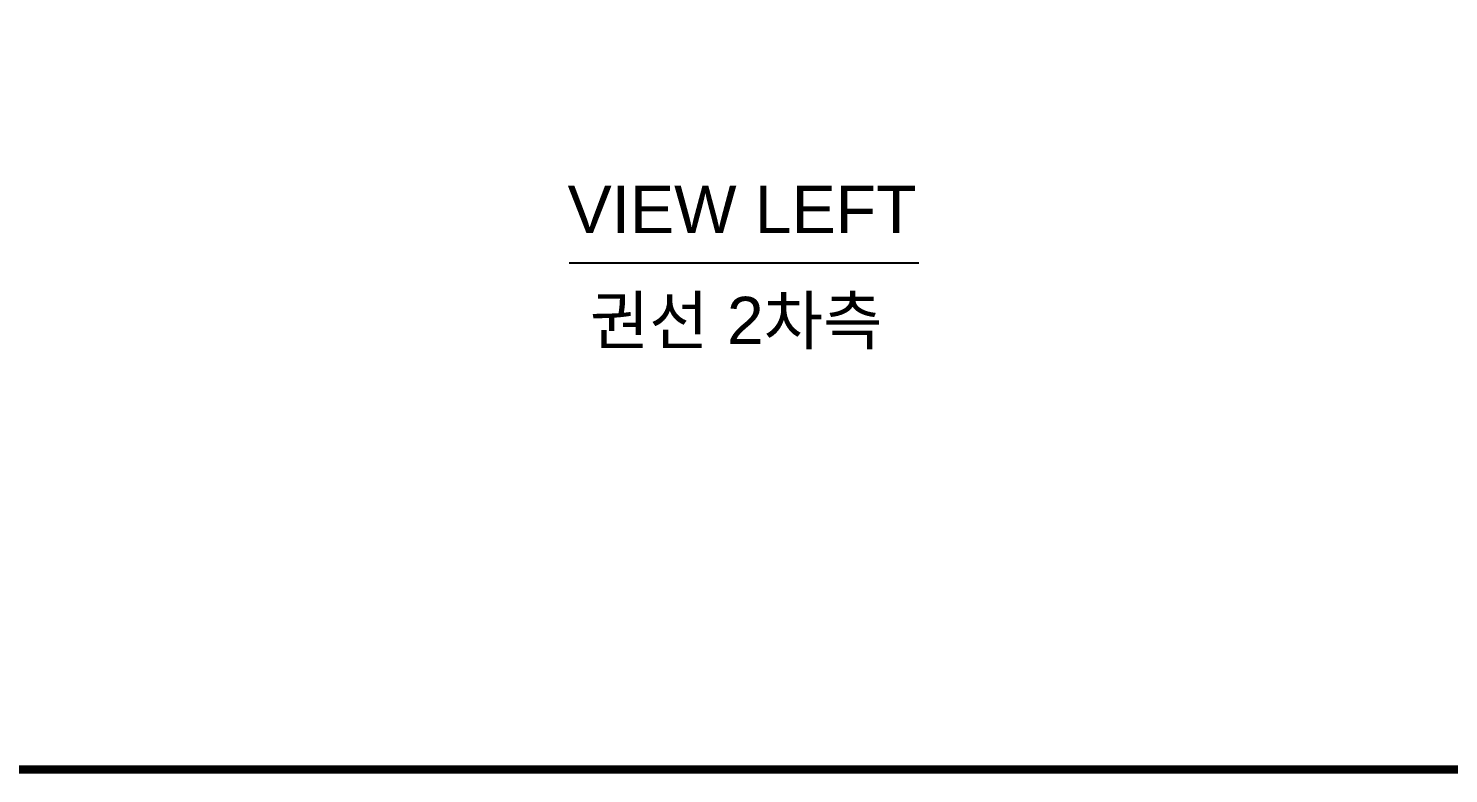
# Model space of a CAD drawing. Header units: millimetres. Extents: x 282 to 14566, y -4134 to 5341.
# Drawn here: x 3400 to 4000, y 500 to 815 of the extents above; entities that cross this region are included whole.
import ezdxf
from ezdxf.enums import TextEntityAlignment as Align

# ---------------------------------------------------------------- set-up
doc = ezdxf.new("R2010")
doc.units = ezdxf.units.MM
doc.layers.add('FORMAT-1', color=7, linetype='Continuous')
doc.layers.add('Text', color=2, linetype='Continuous')
doc.styles.add('arial_ttf', font='arial.ttf')
doc.styles.add('HAN', font='')
doc.styles.get('HAN').set_extended_font_data('GulimChe')

# ---------------------------------------------------------------- blocks, each defined once
blk = doc.blocks.new('format-2')
at = {"layer": 'FORMAT-1', "color": 7, "const_width": 0.7}
blk.add_lwpolyline([(18, 6), (18, 416), (603, 416), (603, 6)], close=True, dxfattribs=at)
at = {"style": 'HAN'}
for tag, height, p in [('MODEL-NAME', 3, (574.6, 32.53)), ('SCALE', 2.7, (509.31, 27.29)), ('PART-NAME', 3, (574.6, 27.29)), ('PART-NO', 3, (574.6, 22.01)), ('DRA-BY', 3, (449.22, 20.44)), ('CH-BY', 3, (465.71, 20.44)), ('APP-BY', 3, (482.2, 20.44)), ('관련업체명', 3, (524.09, 10.29)), ('DRA-DATE', 2.5, (449.22, 8.48)), ('CH-DATE', 2.5, (465.71, 8.48)), ('APP-DATE', 2.5, (482.2, 8.48))]:
    blk.add_attdef(tag, text='', height=height, dxfattribs=at).set_placement(p, align=Align.MIDDLE_CENTER)

msp = doc.modelspace()

# ---------------------------------------------------------------- linework, layer by layer
msp.add_line((3628.223, 716.114), (3776.089, 716.114))

# ---------------------------------------------------------------- block references
at = {"xscale": 5, "yscale": 5, "zscale": 5}
msp.add_blockref('format-2', (1922.876, 472.022), dxfattribs=at)

# ---------------------------------------------------------------- texts
at = {"layer": 'Text', "style": 'arial_ttf'}
for s, p in [('VIEW LEFT', (3627.569, 728.645)), ('권선 2차측', (3636.97, 681.74))]:
    msp.add_text(s, height=20, dxfattribs=at).set_placement(p)

doc.saveas('drawing.dxf')
